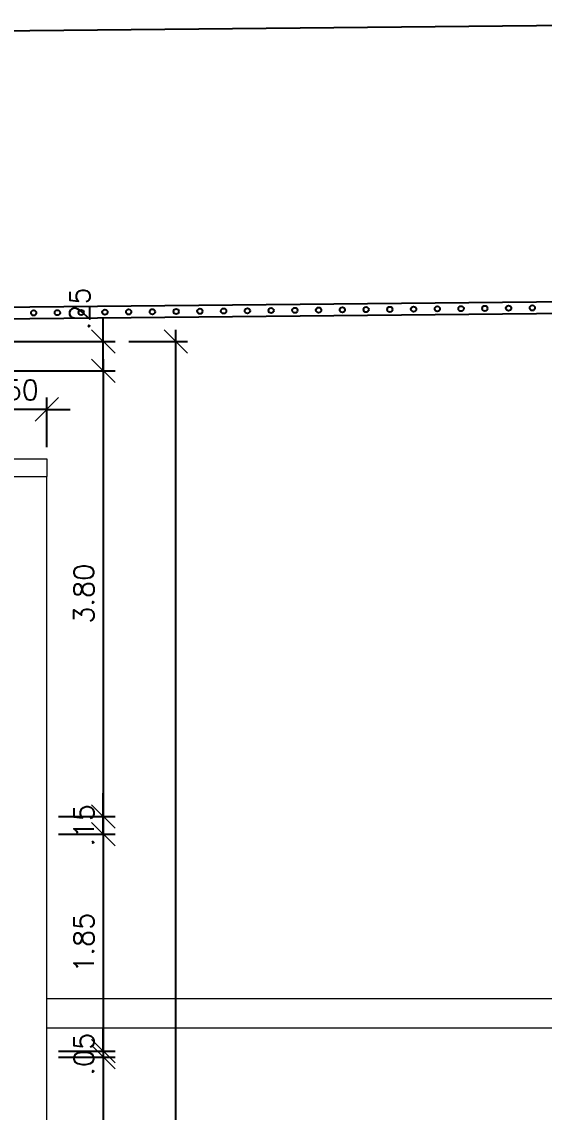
# Model space of a CAD drawing. Header units: millimetres. Extents: x 521 to 1055, y 261 to 520.
# Drawn here: x 547.35 to 551.8, y 417.68 to 426.97 of the extents above; entities that cross this region are included whole.
import ezdxf

# ---------------------------------------------------------------- set-up
doc = ezdxf.new("R2010")
doc.units = ezdxf.units.MM
doc.linetypes.add('CONTINU', pattern=[0])
doc.layers.add('0.1', color=8, linetype='Continuous', lineweight=13)
for name, color, linetype in [('01', 8, 'Continuous'), ('02', 1, 'Continuous'), ('parede', 5, 'Continuous')]:
    doc.layers.add(name, color=color, linetype=linetype)
doc.styles.add('ROMANS', font='romans')
doc.dimstyles.new('Fares Eng - 50', dxfattribs={"dimscale": 2, "dimtxt": 0.085, "dimasz": 0.1, "dimexe": 0.05, "dimexo": 0.05, "dimgap": 0.04, "dimtad": 1, "dimzin": 4, "dimdsep": 46, "dimtxsty": 'ROMANS', "dimblk1": 'OBLIQUE', "dimblk2": 'OBLIQUE', "dimsah": 1, "dimcen": 0.05, "dimdle": 0.05, "dimclrd": 8, "dimclre": 8, "dimclrt": 8, "dimaunit": 1, "dimadec": 0, "dimazin": 0, "dimtfac": 1, "dimtix": 1, "dimtmove": 2, "dimatfit": 0, "dimldrblk": 'OPEN90', "dimfxl": 1, "dimtolj": 1, "dimtzin": 0, "dimarcsym": 0})

# ---------------------------------------------------------------- blocks, each defined once
blk = doc.blocks.new('_OBLIQUE')
at = {"color": 0, "linetype": 'ByBlock'}
blk.add_line((-0.5, -0.5), (0.5, 0.5), dxfattribs=at)
blk = doc.blocks.new('*D1201')
at = {"layer": '0.1', "color": 8, "linetype": 'CONTINU', "lineweight": -2, "transparency": 16777216}
for p, q in [((547.064, 423.3465), (547.064, 423.7678)), ((547.564, 423.3465), (547.564, 423.7678)), ((547.064, 423.6678), (546.864, 423.6678)), ((547.564, 423.6678), (547.064, 423.6678)), ((547.564, 423.6678), (547.764, 423.6678))]:
    blk.add_line(p, q, dxfattribs=at)
at = {"layer": 'DEFPOINTS', "color": 0, "linetype": 'CONTINU', "lineweight": -2, "transparency": 16777216}
for p in [(547.064, 423.6678), (547.064, 423.2465), (547.564, 423.2465)]:
    blk.add_point(p, dxfattribs=at)
at = {"layer": '0.1', "color": 8, "linetype": 'CONTINU', "lineweight": -2, "transparency": 16777216, "xscale": 0.2, "yscale": 0.2, "zscale": 0.2}
blk.add_blockref('_OBLIQUE', (547.064, 423.6678), dxfattribs=at)
at = {"layer": '0.1', "color": 8, "linetype": 'CONTINU', "lineweight": -2, "transparency": 16777216, "xscale": 0.2, "yscale": 0.2, "zscale": 0.2, "rotation": 180}
blk.add_blockref('_OBLIQUE', (547.564, 423.6678), dxfattribs=at)
at = {"layer": '0.1', "color": 8, "linetype": 'CONTINU', "transparency": 16777216, "insert": (547.314, 423.8328), "char_height": 0.17, "attachment_point": 5, "style": 'ROMANS'}
blk.add_mtext('\\A1;.50', dxfattribs=at)
blk = doc.blocks.new('_Open90')
at = {"color": 0, "linetype": 'ByBlock', "lineweight": -2}
for p, q in [((-0.5, 0.5), (0, 0)), ((0, 0), (-1, 0)), ((0, 0), (-0.5, -0.5))]:
    blk.add_line(p, q, dxfattribs=at)
blk = doc.blocks.new('*D1220')
at = {"layer": '0.1', "color": 8, "linetype": 'CONTINU', "lineweight": -2, "transparency": 16777216}
for p, q in [((548.0455, 424.2465), (548.0455, 424.4465)), ((547.164, 424.2465), (548.1455, 424.2465)), ((548.0455, 423.9965), (548.0455, 424.2465)), ((547.164, 423.9965), (548.1455, 423.9965)), ((548.0455, 423.9965), (548.0455, 423.7965))]:
    blk.add_line(p, q, dxfattribs=at)
at = {"layer": 'DEFPOINTS', "color": 0, "linetype": 'CONTINU', "lineweight": -2, "transparency": 16777216}
for p in [(547.064, 424.2465), (548.0455, 424.2465), (547.064, 423.9965)]:
    blk.add_point(p, dxfattribs=at)
at = {"layer": '0.1', "color": 8, "linetype": 'CONTINU', "lineweight": -2, "transparency": 16777216, "xscale": 0.2, "yscale": 0.2, "zscale": 0.2}
for p, rotation in [((548.0455, 424.2465), 270), ((548.0455, 423.9965), 90)]:
    blk.add_blockref('_OBLIQUE', p, dxfattribs=dict(at, rotation=rotation))
at = {"layer": '0.1', "color": 8, "linetype": 'CONTINU', "transparency": 16777216, "insert": (547.8455, 424.5247), "char_height": 0.17, "attachment_point": 5, "rotation": 90, "style": 'ROMANS'}
blk.add_mtext('\\A1;.25', dxfattribs=at)
blk = doc.blocks.new('*D1228')
at = {"layer": '0.1', "color": 8, "linetype": 'CONTINU', "lineweight": -2, "transparency": 16777216}
for p, q in [((548.6642, 406.0965), (548.6642, 424.3465)), ((548.2628, 424.2465), (548.7642, 424.2465)), ((548.2628, 406.1965), (548.7642, 406.1965))]:
    blk.add_line(p, q, dxfattribs=at)
at = {"layer": 'DEFPOINTS', "color": 0, "linetype": 'CONTINU', "lineweight": -2, "transparency": 16777216}
for p in [(548.1628, 424.2465), (548.6642, 424.2465), (548.1628, 406.1965)]:
    blk.add_point(p, dxfattribs=at)
at = {"layer": '0.1', "color": 8, "linetype": 'CONTINU', "lineweight": -2, "transparency": 16777216, "xscale": 0.2, "yscale": 0.2, "zscale": 0.2}
for p, rotation in [((548.6642, 424.2465), 90), ((548.6642, 406.1965), 270)]:
    blk.add_blockref('_OBLIQUE', p, dxfattribs=dict(at, rotation=rotation))
at = {"layer": '0.1', "color": 8, "linetype": 'CONTINU', "transparency": 16777216, "insert": (548.4992, 415.2215), "char_height": 0.17, "attachment_point": 5, "rotation": 90, "style": 'ROMANS'}
blk.add_mtext('\\A1;18.05', dxfattribs=at)
blk = doc.blocks.new('*D1184')
at = {"layer": '0.1', "color": 8, "linetype": 'CONTINU', "lineweight": -2, "transparency": 16777216}
for p, q in [((548.0455, 424.0965), (548.0455, 420.0965)), ((547.164, 423.9965), (548.1455, 423.9965)), ((547.664, 420.1965), (548.1455, 420.1965))]:
    blk.add_line(p, q, dxfattribs=at)
at = {"layer": 'DEFPOINTS', "color": 0, "linetype": 'CONTINU', "lineweight": -2, "transparency": 16777216}
for p in [(547.064, 423.9965), (547.564, 420.1965), (548.0455, 420.1965)]:
    blk.add_point(p, dxfattribs=at)
at = {"layer": '0.1', "color": 8, "linetype": 'CONTINU', "lineweight": -2, "transparency": 16777216, "xscale": 0.2, "yscale": 0.2, "zscale": 0.2}
for p, rotation in [((548.0455, 423.9965), 90), ((548.0455, 420.1965), 270)]:
    blk.add_blockref('_OBLIQUE', p, dxfattribs=dict(at, rotation=rotation))
at = {"layer": '0.1', "color": 8, "linetype": 'CONTINU', "transparency": 16777216, "insert": (547.8805, 422.0965), "char_height": 0.17, "attachment_point": 5, "rotation": 90, "style": 'ROMANS'}
blk.add_mtext('\\A1;3.80', dxfattribs=at)
blk = doc.blocks.new('*D1185')
at = {"layer": '0.1', "color": 8, "linetype": 'CONTINU', "lineweight": -2, "transparency": 16777216}
for p, q in [((548.0455, 418.1965), (548.0455, 418.3965)), ((547.664, 418.1965), (548.1455, 418.1965)), ((548.0455, 418.1965), (548.0455, 418.1465)), ((547.664, 418.1465), (548.1455, 418.1465)), ((548.0455, 418.1465), (548.0455, 417.9465))]:
    blk.add_line(p, q, dxfattribs=at)
at = {"layer": 'DEFPOINTS', "color": 0, "linetype": 'CONTINU', "lineweight": -2, "transparency": 16777216}
for p in [(547.564, 418.1965), (547.564, 418.1465), (548.0455, 418.1465)]:
    blk.add_point(p, dxfattribs=at)
at = {"layer": '0.1', "color": 8, "linetype": 'CONTINU', "lineweight": -2, "transparency": 16777216, "xscale": 0.2, "yscale": 0.2, "zscale": 0.2}
for p, rotation in [((548.0455, 418.1965), 270), ((548.0455, 418.1465), 90)]:
    blk.add_blockref('_OBLIQUE', p, dxfattribs=dict(at, rotation=rotation))
at = {"layer": '0.1', "color": 8, "linetype": 'CONTINU', "transparency": 16777216, "insert": (547.8805, 418.1715), "char_height": 0.17, "attachment_point": 5, "rotation": 90, "style": 'ROMANS'}
blk.add_mtext('\\A1;.05', dxfattribs=at)
blk = doc.blocks.new('*D1186')
at = {"layer": '0.1', "color": 8, "linetype": 'CONTINU', "lineweight": -2, "transparency": 16777216}
for p, q in [((548.0455, 418.2465), (548.0455, 407.3936)), ((547.664, 418.1465), (548.1455, 418.1465)), ((547.6538, 407.4936), (548.1455, 407.4936))]:
    blk.add_line(p, q, dxfattribs=at)
at = {"layer": 'DEFPOINTS', "color": 0, "linetype": 'CONTINU', "lineweight": -2, "transparency": 16777216}
for p in [(547.564, 418.1465), (547.5538, 407.4936), (548.0455, 407.4936)]:
    blk.add_point(p, dxfattribs=at)
at = {"layer": '0.1', "color": 8, "linetype": 'CONTINU', "lineweight": -2, "transparency": 16777216, "xscale": 0.2, "yscale": 0.2, "zscale": 0.2}
for p, rotation in [((548.0455, 418.1465), 90), ((548.0455, 407.4936), 270)]:
    blk.add_blockref('_OBLIQUE', p, dxfattribs=dict(at, rotation=rotation))
at = {"layer": '0.1', "color": 8, "linetype": 'CONTINU', "transparency": 16777216, "insert": (547.8805, 412.82), "char_height": 0.17, "attachment_point": 5, "rotation": 90, "style": 'ROMANS'}
blk.add_mtext('\\A1;10.65', dxfattribs=at)
blk = doc.blocks.new('*D1241')
at = {"layer": '0.1', "color": 8, "linetype": 'CONTINU', "lineweight": -2, "transparency": 16777216}
for p, q in [((548.0455, 420.1965), (548.0455, 420.3965)), ((547.664, 420.1965), (548.1455, 420.1965)), ((548.0455, 420.0465), (548.0455, 420.1965)), ((547.664, 420.0465), (548.1455, 420.0465)), ((548.0455, 420.0465), (548.0455, 419.8465))]:
    blk.add_line(p, q, dxfattribs=at)
at = {"layer": 'DEFPOINTS', "color": 0, "linetype": 'CONTINU', "lineweight": -2, "transparency": 16777216}
for p in [(547.564, 420.1965), (548.0455, 420.1965), (547.564, 420.0465)]:
    blk.add_point(p, dxfattribs=at)
at = {"layer": '0.1', "color": 8, "linetype": 'CONTINU', "lineweight": -2, "transparency": 16777216, "xscale": 0.2, "yscale": 0.2, "zscale": 0.2}
for p, rotation in [((548.0455, 420.1965), 270), ((548.0455, 420.0465), 90)]:
    blk.add_blockref('_OBLIQUE', p, dxfattribs=dict(at, rotation=rotation))
at = {"layer": '0.1', "color": 8, "linetype": 'CONTINU', "transparency": 16777216, "insert": (547.8805, 420.1215), "char_height": 0.17, "attachment_point": 5, "rotation": 90, "style": 'ROMANS'}
blk.add_mtext('\\A1;.15', dxfattribs=at)
blk = doc.blocks.new('*D1242')
at = {"layer": '0.1', "color": 8, "linetype": 'CONTINU', "lineweight": -2, "transparency": 16777216}
for p, q in [((548.0455, 420.1465), (548.0455, 418.0965)), ((547.664, 420.0465), (548.1455, 420.0465)), ((547.664, 418.1965), (548.1455, 418.1965))]:
    blk.add_line(p, q, dxfattribs=at)
at = {"layer": 'DEFPOINTS', "color": 0, "linetype": 'CONTINU', "lineweight": -2, "transparency": 16777216}
for p in [(547.564, 420.0465), (547.564, 418.1965), (548.0455, 418.1965)]:
    blk.add_point(p, dxfattribs=at)
at = {"layer": '0.1', "color": 8, "linetype": 'CONTINU', "lineweight": -2, "transparency": 16777216, "xscale": 0.2, "yscale": 0.2, "zscale": 0.2}
for p, rotation in [((548.0455, 420.0465), 90), ((548.0455, 418.1965), 270)]:
    blk.add_blockref('_OBLIQUE', p, dxfattribs=dict(at, rotation=rotation))
at = {"layer": '0.1', "color": 8, "linetype": 'CONTINU', "transparency": 16777216, "insert": (547.8805, 419.1215), "char_height": 0.17, "attachment_point": 5, "rotation": 90, "style": 'ROMANS'}
blk.add_mtext('\\A1;1.85', dxfattribs=at)
blk = doc.blocks.new('SUP')
at = {"layer": '01', "color": 8}
for p, q in [((247.1784, 61.9223), (222.7, 61.6788)), ((247.1784, 61.8223), (222.8, 61.5798))]:
    blk.add_line(p, q, dxfattribs=at)
at = {"layer": '02', "color": 8}
blk.add_line((220.1873, 64.0216), (246.6776, 64.2719), dxfattribs=at)
at = {"layer": 'parede', "color": 8}
for centre in [(239.1404, 61.7924), (239.3428, 61.7944), (239.5452, 61.7964), (239.7475, 61.7984), (239.9499, 61.8004), (240.1522, 61.8024), (240.3546, 61.8044), (240.5569, 61.8065), (240.7593, 61.8085), (240.9616, 61.8105), (241.164, 61.8125), (241.3664, 61.8145), (241.5687, 61.8165), (241.7711, 61.8185), (241.9734, 61.8206), (242.1758, 61.8226), (242.3781, 61.8246), (242.5805, 61.8266), (242.7828, 61.8286), (242.9852, 61.8306), (243.1876, 61.8326), (238.9381, 61.7904)]:
    blk.add_circle(centre, 0.0225, dxfattribs=at)

msp = doc.modelspace()

# ---------------------------------------------------------------- linework, layer by layer
at = {"layer": '0.1', "color": 7}
for p, q in [((547.06404, 423.24649), (547.56404, 423.24649)), ((547.56404, 423.24649), (547.56404, 423.09649)), ((546.81404, 423.09649), (547.56404, 423.09649))]:
    msp.add_line(p, q, dxfattribs=at)
at = {"layer": '0.1', "color": 8, "linetype": 'CONTINU'}
msp.add_line((547.56404, 405.24649), (547.56404, 423.09649), dxfattribs=at)
at = {"layer": '0.1', "color": 8}
for p, q in [((547.56404, 418.64649), (555.6924, 418.64649)), ((547.56404, 418.39649), (555.6924, 418.39649))]:
    msp.add_line(p, q, dxfattribs=at)

# ---------------------------------------------------------------- block references
at = {"layer": '0.1', "color": 8, "linetype": 'CONTINU', "lineweight": -2}
msp.add_blockref('SUP', (308.51399, 362.69961), dxfattribs=at)

# ---------------------------------------------------------------- dimensions: what is measured, and where the dimension line sits
at = {"layer": '0.1', "color": 8, "linetype": 'CONTINU'}
dim = msp.add_linear_dim(base=(548.04553, 424.24649), p1=(547.06404, 423.99649), p2=(547.06404, 424.24649), angle=90, dimstyle='Fares Eng - 50', dxfattribs=at)
dim.commit()
dim.dimension.update_dxf_attribs({"geometry": '*D1220', "text_midpoint": (547.84553, 424.52466), "dimtype": 160})
for base, p1, p2, picture, middle in [((548.66424, 424.24649), (548.16279, 406.19649), (548.16279, 424.24649), '*D1228', (548.49924, 415.22149)), ((548.04553, 420.19649), (547.06404, 423.99649), (547.56404, 420.19649), '*D1184', (547.88053, 422.09649)), ((548.04553, 420.19649), (547.56404, 420.04649), (547.56404, 420.19649), '*D1241', (547.88053, 420.12149)), ((548.04553, 418.19649), (547.56404, 420.04649), (547.56404, 418.19649), '*D1242', (547.88053, 419.12149)), ((548.04553, 418.14649), (547.56404, 418.19649), (547.56404, 418.14649), '*D1185', (547.88053, 418.17149)), ((548.04553, 407.49357), (547.56404, 418.14649), (547.5538, 407.49357), '*D1186', (547.88053, 412.82003))]:
    dim = msp.add_linear_dim(base=base, p1=p1, p2=p2, angle=90, dimstyle='Fares Eng - 50', dxfattribs=at)
    dim.commit()
    dim.dimension.update_dxf_attribs({"geometry": picture, "text_midpoint": middle})
dim = msp.add_linear_dim(base=(547.06404, 423.66781), p1=(547.56404, 423.24649), p2=(547.06404, 423.24649), dimstyle='Fares Eng - 50', dxfattribs=at)
dim.commit()
dim.dimension.update_dxf_attribs({"geometry": '*D1201', "text_midpoint": (547.31404, 423.83281)})

doc.saveas('drawing.dxf')
